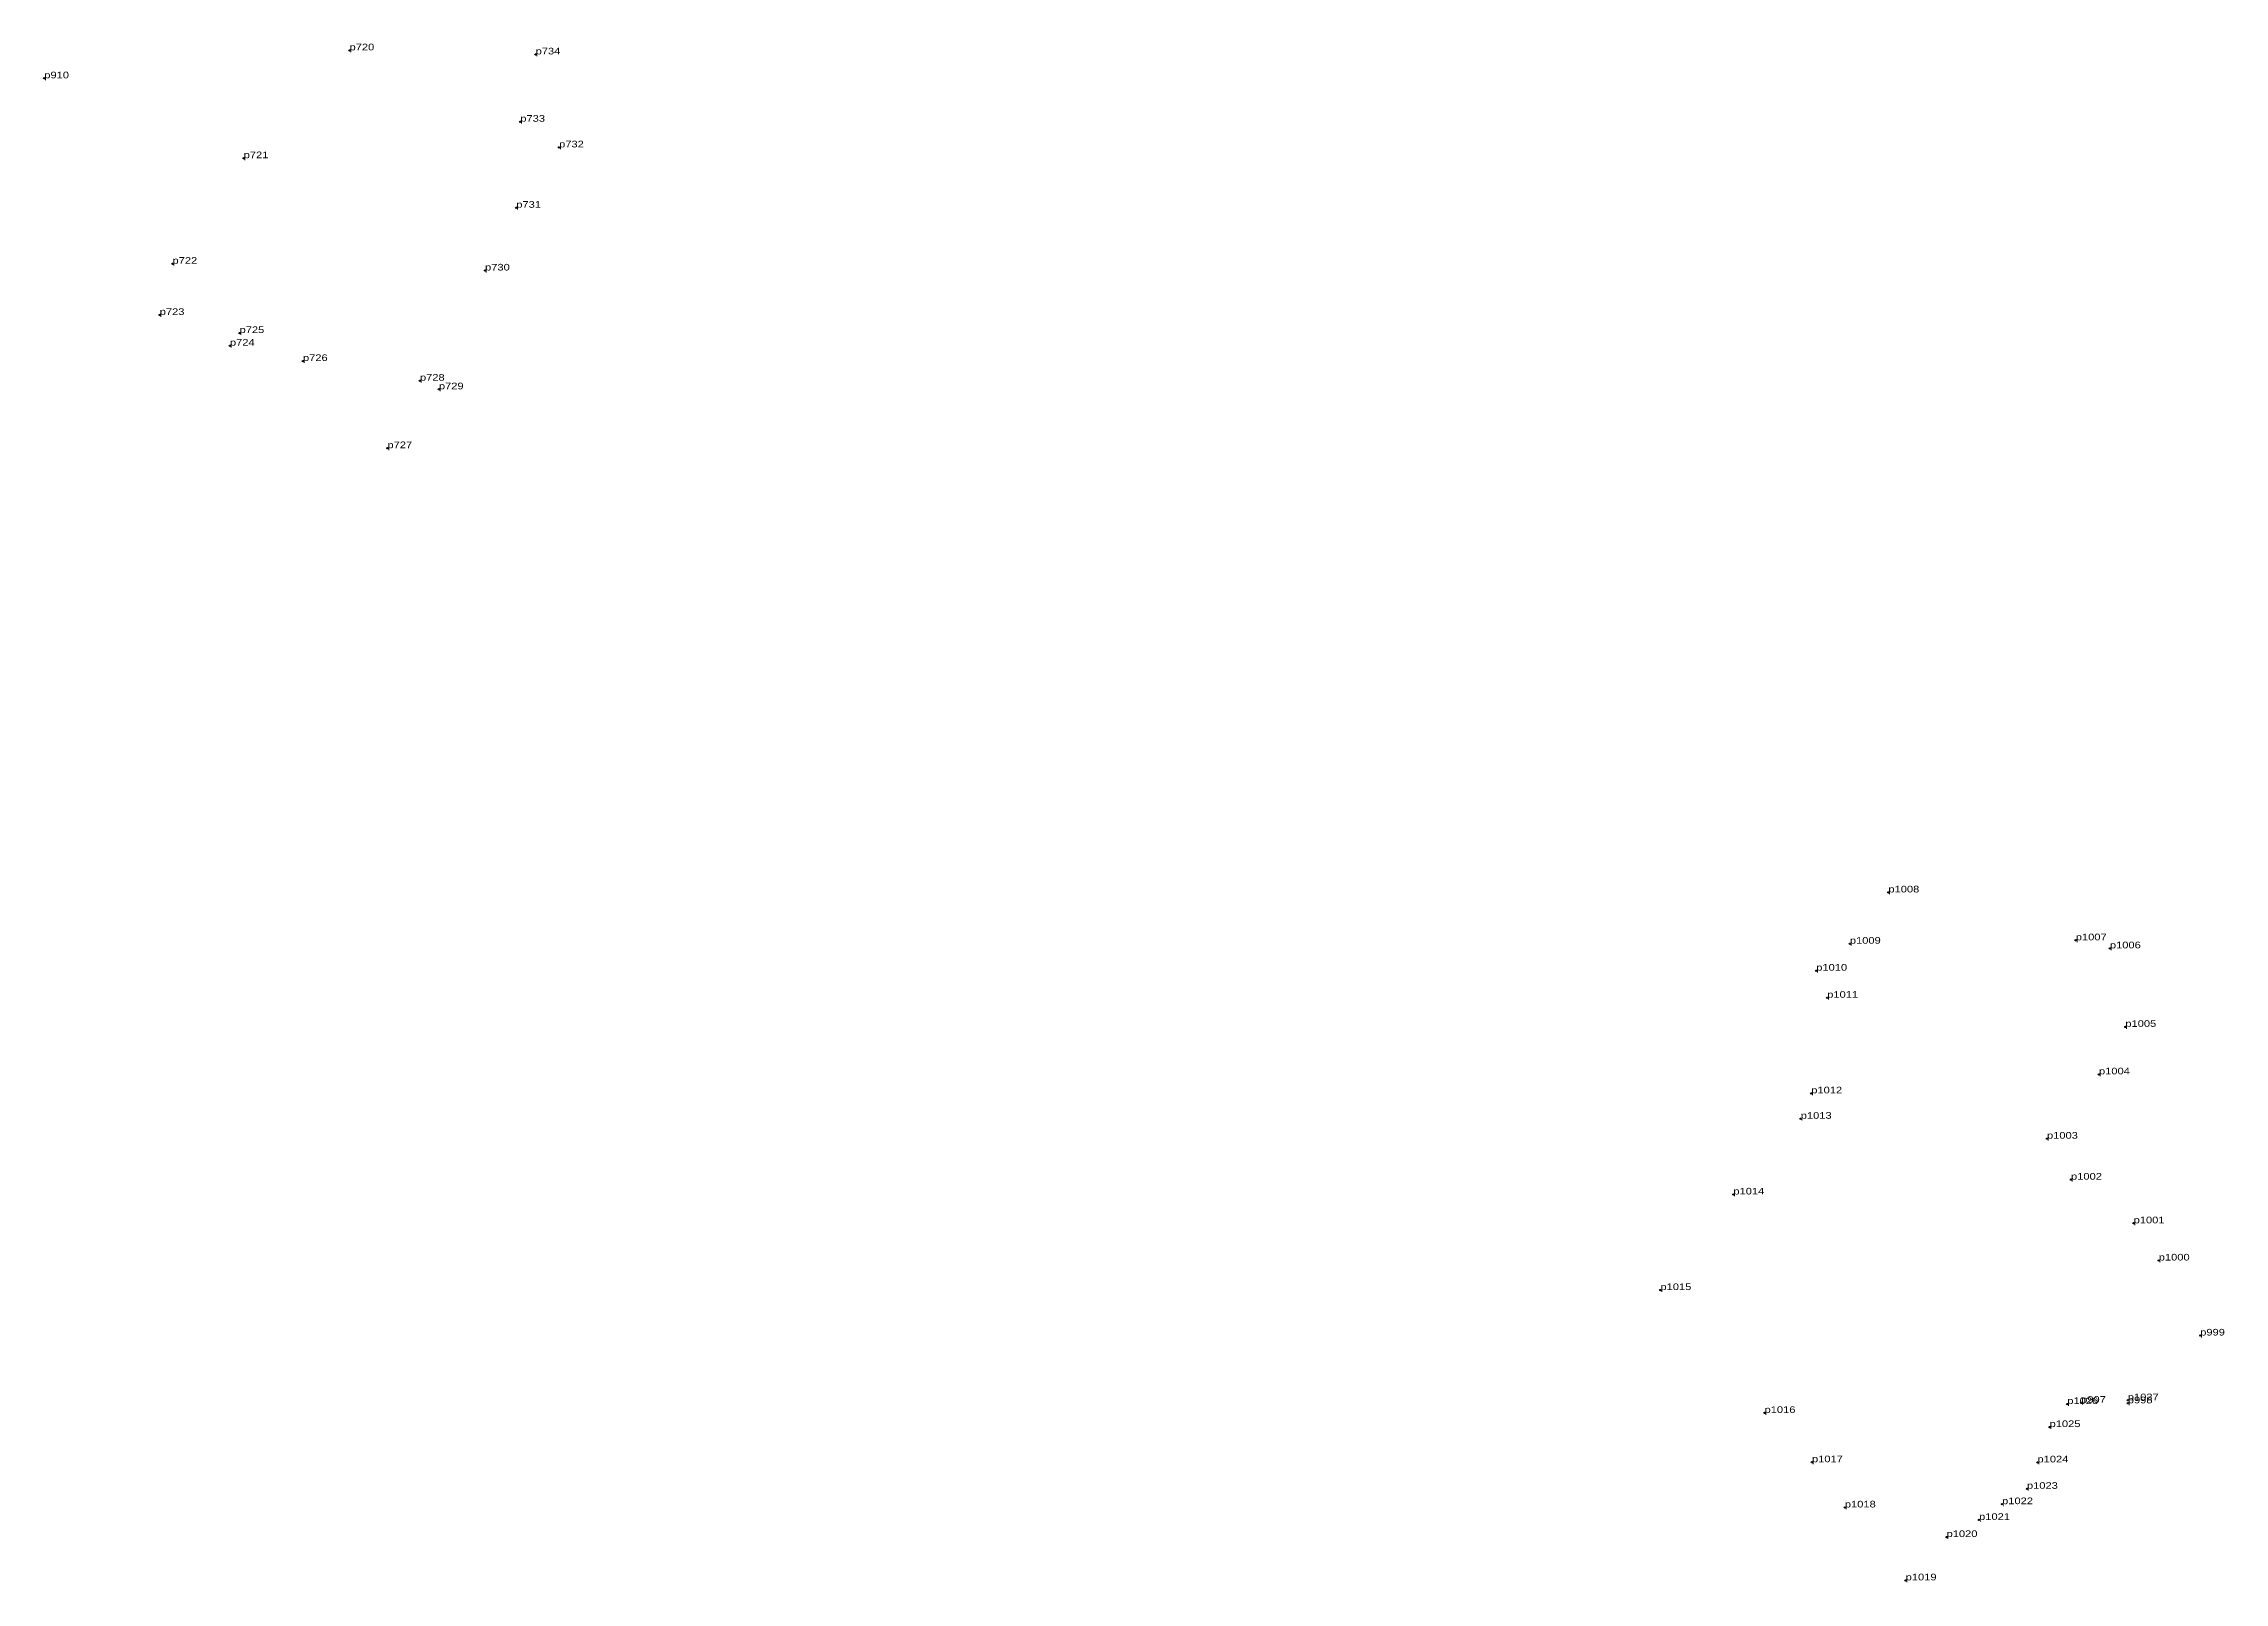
# Model space of a CAD drawing. Header units: metres. Extents: x 543607 to 546308, y 1834524 to 1839461.
# Drawn here: x 544842 to 545433, y 1834524 to 1834941 of the extents above; entities that cross this region are included whole.
import ezdxf

# ---------------------------------------------------------------- set-up
doc = ezdxf.new("R2010")
doc.units = ezdxf.units.M
doc.header["$LTSCALE"] = 0.72
doc.header["$PDMODE"] = 32
doc.header["$PDSIZE"] = 0.36
doc.layers.add('12', color=7, linetype='Continuous')
doc.layers.add('7', color=7, linetype='Continuous')

msp = doc.modelspace()

# ---------------------------------------------------------------- linework, layer by layer
at = {"layer": '7'}
for p in [(544925.29, 1834938.89), (544975.69, 1834937.79), (544842.62, 1834931.32), (544971.54, 1834919.55), (544896.62, 1834909.68), (544982.05, 1834912.6), (544970.44, 1834896.25), (544877.34, 1834881.08), (544962, 1834879.26), (544873.89, 1834867.22), (544892.9, 1834858.9), (544895.51, 1834862.32), (544912.68, 1834854.74), (544944.36, 1834849.42), (544949.49, 1834847.09), (544935.56, 1834831.14), (545342.06, 1834710.81), (545392.81, 1834697.85), (545331.62, 1834696.92), (545402.04, 1834695.67), (545322.51, 1834689.62), (545325.48, 1834682.28), (545406.23, 1834674.4), (545399.09, 1834661.53), (545321.16, 1834656.39), (545318.32, 1834649.5), (545385.01, 1834644.12), (545391.52, 1834633.02), (545300.07, 1834629), (545408.47, 1834621.2), (545415.28, 1834611.12), (545280.32, 1834603.11), (545426.5, 1834590.8), (545406.9, 1834573.27), (545308.51, 1834569.83), (545390.5, 1834572.24), (545394.27, 1834572.58), (545406.9, 1834572.44), (545385.7, 1834566), (545321.36, 1834556.48), (545382.43, 1834556.43), (545330.26, 1834544.23), (545372.85, 1834545.12), (545379.58, 1834549.28), (545366.62, 1834540.86), (545357.81, 1834536.22), (545346.73, 1834524.48)]:
    msp.add_point(p, dxfattribs=at)

# ---------------------------------------------------------------- texts
at = {"layer": '12', "width": 1.25}
for s, p in [('p720', (544925.29, 1834938.89)), ('p734', (544975.69, 1834937.79)), ('p910', (544842.62, 1834931.32)), ('p733', (544971.54, 1834919.55)), ('p721', (544896.62, 1834909.68)), ('p732', (544982.05, 1834912.6)), ('p731', (544970.44, 1834896.25)), ('p722', (544877.34, 1834881.08)), ('p730', (544962, 1834879.26)), ('p723', (544873.89, 1834867.22)), ('p725', (544895.51, 1834862.32)), ('p724', (544892.9, 1834858.9)), ('p726', (544912.68, 1834854.74)), ('p728', (544944.36, 1834849.42)), ('p729', (544949.49, 1834847.09)), ('p727', (544935.56, 1834831.14)), ('p1008', (545342.06, 1834710.81)), ('p1009', (545331.62, 1834696.92)), ('p1007', (545392.81, 1834697.85)), ('p1006', (545402.04, 1834695.67)), ('p1010', (545322.51, 1834689.62)), ('p1011', (545325.48, 1834682.28)), ('p1005', (545406.23, 1834674.4)), ('p1004', (545399.09, 1834661.53)), ('p1012', (545321.16, 1834656.39)), ('p1013', (545318.32, 1834649.5)), ('p1003', (545385.01, 1834644.12)), ('p1002', (545391.52, 1834633.02)), ('p1014', (545300.07, 1834629)), ('p1001', (545408.47, 1834621.2)), ('p1000', (545415.28, 1834611.12)), ('p1015', (545280.32, 1834603.11)), ('p999', (545426.5, 1834590.8)), ('p1026', (545390.5, 1834572.24)), ('p997', (545394.27, 1834572.58)), ('p1027', (545406.9, 1834573.27)), ('p998', (545406.9, 1834572.44)), ('p1016', (545308.51, 1834569.83)), ('p1025', (545385.7, 1834566)), ('p1017', (545321.36, 1834556.48)), ('p1024', (545382.43, 1834556.43)), ('p1023', (545379.58, 1834549.28)), ('p1018', (545330.26, 1834544.23)), ('p1022', (545372.85, 1834545.12)), ('p1020', (545357.81, 1834536.22)), ('p1021', (545366.62, 1834540.86)), ('p1019', (545346.73, 1834524.48))]:
    msp.add_text(s, height=1.8, dxfattribs=at).set_placement(p)

doc.saveas('drawing.dxf')
